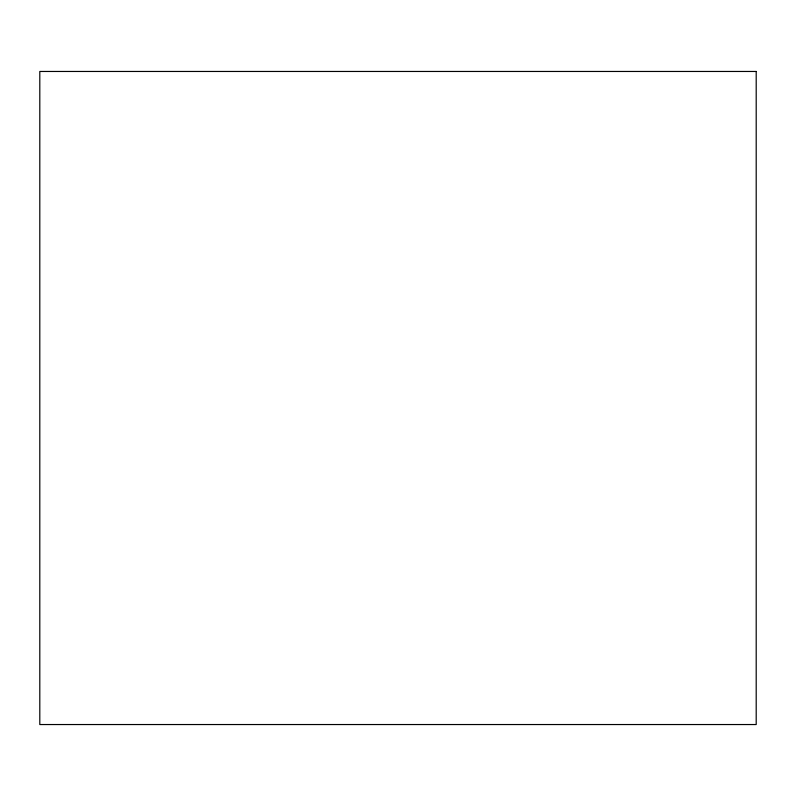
<?xml version="1.0" encoding="UTF-8"?>
<svg xmlns="http://www.w3.org/2000/svg" width="796" height="796" viewBox="0 0 796 796"><rect width="100%" height="100%" fill="white"/><g stroke="black" fill="none" stroke-linecap="round" stroke-linejoin="round"><path stroke-width="1.19" d="M756.2 71.461L39.8 71.461L39.8 724.539L756.2 724.539L756.2 71.461"/></g></svg>
